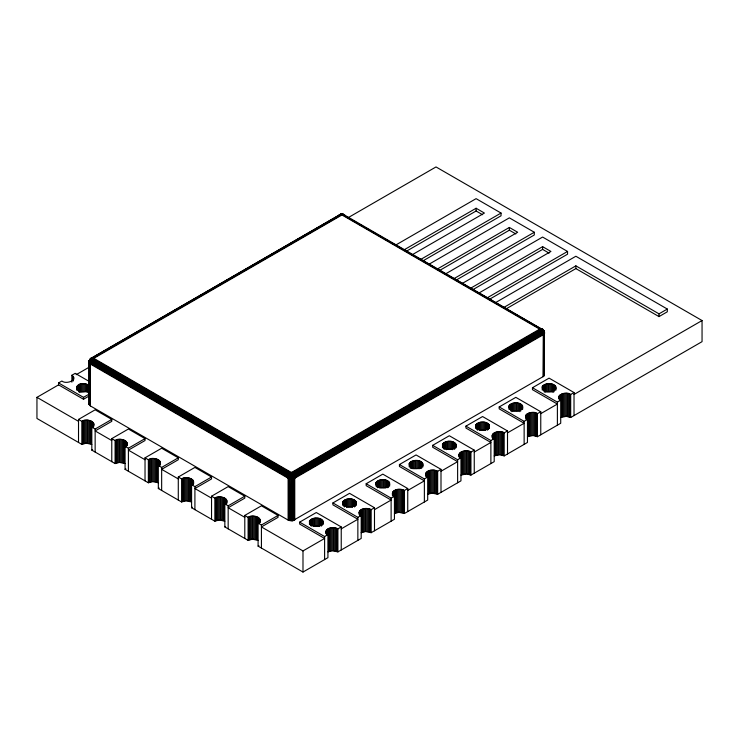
<?xml version="1.0" encoding="UTF-8"?>
<svg xmlns="http://www.w3.org/2000/svg" width="739" height="739" viewBox="0 0 739 739"><rect width="100%" height="100%" fill="white"/><g stroke="black" fill="none" stroke-linecap="round" stroke-linejoin="round"><path stroke-width="1.11" d="M474.253 473.182L474.253 450.134L470.928 452.056C467.039 448.499 454.467 452.573 460.951 457.82L457.626 459.741L432.684 445.34L432.684 447.261L457.626 461.653L440.998 471.26M507.508 453.977L507.508 430.939L504.183 432.86C500.294 429.294 487.722 433.377 494.206 438.615L490.881 440.536L465.939 426.135L465.939 428.057L490.881 442.458L474.253 452.056M343.903 214.541L345.261 216.268L343.903 214.541L342.333 214.763L92.892 358.858L90.832 361.454L90.407 364.078L90.407 405.933L288.108 520.071L292.653 520.773L543.534 376.382L544.366 375.061L544.366 332.735C544.357 330.518 542.02 327.617 539.682 329.132L290.852 472.849L288.884 475.297L288.108 478.216L288.108 520.071M294.759 520.071L294.759 478.216L293.568 474.586L292.007 472.849L93.733 358.313C91.387 356.78 89.059 359.708 89.049 361.916L89.049 404.251L90.407 405.933M544.227 375.532L544.227 333.677C544.237 331.22 541.271 329.936 540.172 328.994C543.285 328.365 546.13 333.095 543.008 334.896L294.759 478.216L291.84 479.001L288.108 478.216L90.407 364.078C87.923 362.794 89.29 359.376 91.165 358.221L339.848 214.652L341.778 214.134L542.805 329.853C547.331 337.926 542.814 328.319 539.682 329.132L341.621 214.763L340.273 214.486L339.099 215.243L341.132 214.208L344.125 214.652L344.531 214.892L339.848 214.652M543.008 376.751L543.276 334.231L542.084 331.248L539.682 329.132C542.786 326.601 543.35 333.067 541.521 330.25C541.262 327.783 543.008 329.188 543.692 331.127L544.227 332.273L543.941 331.82C542.879 328.652 542.075 327.728 541.816 331.266L293.568 474.586L291.434 472.461L289.365 474.771L288.108 478.216M89.049 362.396L89.207 360.872L90.527 359.052C86.112 367.699 90.638 357.343 93.733 358.313C91.497 356.327 87.756 360.955 90.851 361.898L288.552 476.036C289.762 477.459 295.969 477.449 293.568 474.586M544.227 333.677L544.283 332.051M90.407 364.078L91.599 360.447L93.733 358.313C91.313 356.614 87.599 361.112 90.611 362.646L288.312 476.784L292.044 477.449L294.556 476.784L542.805 333.465C545.696 331.959 542.712 328.144 540.255 328.855L342.554 214.716C339.515 214.587 342.961 213.626 344.143 214.679L340.845 214.569L90.611 359.034L89.049 361.916M294.759 478.216L294.316 476.036L542.565 332.716C545.761 331.682 541.789 327.756 539.682 329.132L542.306 331.072L543.618 333.963L543.534 376.382M294.131 520.376L294.131 478.521L294.704 477.523L542.962 334.194C545.437 333.529 543.793 330.333 542.463 329.178M540.819 328.707L540.966 330L292.57 473.348L294.316 476.036M288.552 476.036L289.3 474.586L90.805 359.902L90.648 359.034L93.188 358.258L93.733 358.313L90.823 360.761L89.881 363.218L89.881 405.572M290.215 520.773L290.215 478.918L291.434 472.461L293.272 474.872L294.187 478.013L294.131 478.521L291.434 472.461L289.67 474.909L288.737 478.521L288.737 520.376M289.448 520.616L289.448 478.761L291.434 472.461L293.42 478.761L293.42 520.616M89.474 405.157L89.474 363.302L90.962 360.105L93.733 358.313C91.645 356.965 88.504 362.35 89.317 360.558M90.454 359.597L89.474 363.302M340.633 214.328C342.619 213.58 341.612 215.511 343.644 214.541L543.257 329.954M289.448 478.761L289.817 475.556L291.434 472.461L292.644 478.438L292.653 520.773M343.792 214.541L341.778 214.134L341.658 214.652L342.434 214.153L344.864 215.252L342.748 214.19L341.981 214.994L340.827 214.282L339.173 215.511L341.039 214.292L343.644 214.541M542.888 332.726L543.008 334.896M91.599 360.447L93.733 358.313C92.652 357.186 90.601 358.544 92.098 359.588M89.188 361.454L90.472 358.849L93.733 358.313L92.606 358.415L92.892 358.858M93.733 358.313C91.248 357.584 88.532 359.967 90.851 361.898M543.941 375.975L543.941 334.12L542.5 330.878L539.682 329.132C541.789 328.763 545.899 331.876 543.193 333.742L542.565 332.716L543.544 330.961L543.156 330.084L542.232 331.977L293.983 475.297L291.923 475.759L288.884 475.297L91.183 361.159L90.232 359.828L90.648 359.034M91.728 360.013L91.073 359.163L91.396 358.249L93.317 358.119L92.19 358.203L92.172 358.895L290.298 473.348C293.956 474.66 290.889 470.872 289.66 474.29L289.3 474.586M342.462 214.319C342 215.622 340.005 213.229 339.099 215.243M343.321 214.439L342.212 214.716L342.748 214.19M89.964 360.105L91.008 358.406L93.234 358.184M339.737 215.021C340.023 214.883 339.922 215.659 340.587 215.058M541.262 329.686L540.652 328.91L539.682 329.132L541.752 329.973M294.63 477.8L288.737 478.521L288.155 477.523L90.454 363.376L90.611 361.962M541.733 330.795L539.682 329.132L542.297 330.121M338.702 216.268L338.859 215.714M89.678 360.918C89.28 359.2 93.807 358.424 92.615 358.341M89.29 385.407C72.958 377.453 72.958 398.025 89.28 390.072M442.495 444.287C441.968 450.661 453.358 450.984 456.129 446.393C456.656 440.019 445.257 439.687 442.495 444.287L442.495 447.742M475.75 425.082C475.223 431.456 486.613 431.788 489.384 427.188C489.911 420.824 478.521 420.491 475.75 425.082L475.75 428.537M509.005 405.887C508.478 412.26 519.868 412.584 522.639 407.993C523.166 401.619 511.776 401.295 509.005 405.887L509.005 409.341M540.763 434.781L540.763 411.743L537.438 413.655C533.549 410.099 520.977 414.173 527.461 419.419L524.136 421.341L499.194 406.94L499.194 408.861L524.136 423.262L507.508 432.86M542.26 386.682C541.733 393.056 553.123 393.388 555.894 388.797C556.421 382.423 545.031 382.091 542.26 386.682L542.26 390.137M574.018 415.577L574.018 392.538L570.693 394.46C566.804 390.903 554.232 394.977 560.716 400.215L557.391 402.136L532.449 387.735L532.449 389.656L557.391 404.057L540.763 413.655M91.396 360.475L90.832 361.454M309.475 521.078C308.948 527.452 320.338 527.785 323.109 523.194C323.636 516.82 312.237 516.487 309.475 521.078L309.475 524.542M325.89 533.687C324.837 527.341 333.862 526.482 337.908 528.856L341.233 526.935L341.233 549.973M342.73 501.883C342.203 508.256 353.593 508.58 356.364 503.989C356.891 497.615 345.492 497.292 342.73 501.883L342.73 505.337M359.145 514.483C358.092 508.136 367.117 507.277 371.163 509.661L374.488 507.739L374.488 530.778M375.985 482.687C375.458 489.052 386.848 489.384 389.619 484.793C390.146 478.419 378.747 478.087 375.985 482.687L375.985 486.142M392.4 495.287C391.347 488.941 400.372 488.082 404.418 490.456L407.743 488.534L407.743 511.573M409.24 463.482C408.713 469.856 420.103 470.189 422.874 465.588C423.401 459.215 412.002 458.891 409.24 463.482L409.24 466.937M425.655 476.082C424.602 469.736 433.627 468.877 437.673 471.26L440.998 469.339L440.998 492.377M544.153 331.728L542.759 329.797L540.255 328.855M291.84 520.856L292.081 478.502L291.434 472.461L291.027 520.856M543.488 330.213L542.962 330.416L542.232 329.031L542.805 329.853M90.315 362.978L89.188 361.519L90.232 359.828M340.661 214.763C341.594 213.331 342.841 215.539 340.993 214.245M293.42 478.761L293.706 478.188M89.225 360.992L90.721 358.812M89.188 404.713L89.17 361.195M339.321 215.197L342.508 214.181M90.611 358.655L91.46 358.046M288.672 476.313L288.413 477.357L291.508 478.013L294.565 477.302L294.288 476.267M293.189 478.336L292.653 478.918L292.081 478.502M93.197 358.461L90.435 360.318L90.047 359.681M89.373 395.873L83.507 399.263L58.566 384.862L58.566 382.941L61.891 381.019C65.78 384.576 78.352 380.502 71.868 375.264L75.193 373.343L89.16 381.407M90.694 358.72L92.384 357.999M291.434 472.461L291.508 478.53L291.027 479.001L290.362 478.456M340.845 214.569C341.88 213.571 342.416 215.668 341.547 214.19M540.163 329.335L540.625 329.594M125.076 463.575L119.469 462.402L115.099 463.575L91.821 450.134L92.606 449.598M158.331 482.779L152.724 481.597L148.354 482.779L125.076 469.339L125.861 468.794M191.586 501.975L185.979 500.802L181.609 501.975L158.331 488.534L159.116 487.989M224.841 521.18L219.234 519.997L214.864 521.18L191.586 507.739L192.371 507.194M258.096 540.375L252.489 539.202L248.119 540.375L224.841 526.935L225.635 526.39M327.931 528.856L327.931 557.659L302.99 572.06L258.096 546.139L258.89 545.594M90.454 363.376L89.881 363.708L89.354 362.627M342.305 214.476L340.319 214.541L90.851 358.572L92.079 358.433M93.151 358.036L341.4 214.716L342.684 214.679M91.821 444.379L86.214 443.197L81.844 444.379L36.95 418.459L36.95 397.342L58.566 384.862M76.172 374.691L88.883 367.357M348.669 217.368L436.01 166.94L702.05 320.541L702.05 341.658L570.693 417.498L566.323 416.325L560.716 417.498M58.566 382.941L83.507 397.342L89.373 393.952M78.519 442.458L78.519 419.419L95.146 409.822L111.774 419.419L111.774 421.341L95.146 430.939L111.774 440.536M396.289 244.729L476.101 198.652L501.042 213.054L501.042 215.797L422.856 260.941M403.54 250.151L476.101 208.25L484.414 213.054L412.168 254.77M78.519 419.419L81.844 421.341C85.733 417.775 98.305 421.858 91.821 427.096L95.146 429.017L111.774 419.419M406.515 251.168L476.101 210.994L482.567 214.726M420.87 259.343L501.042 213.054M111.774 461.663L111.774 438.615L128.401 429.017L145.029 438.615L145.029 440.536L128.401 450.134L145.029 459.741M429.183 264.137L509.356 217.857L534.297 232.249L534.297 234.993L456.111 280.136M437.109 269.162L509.356 227.455L517.669 232.249L445.423 273.966M111.774 438.615L115.099 440.536C118.988 436.98 131.56 441.054 125.076 446.301L128.401 448.222L145.029 438.615M440.074 270.197L509.356 230.198L515.822 233.93M454.125 278.538L534.297 232.249M145.029 480.858L145.029 457.82L161.656 448.222L178.284 457.82L178.284 459.741L161.656 469.339L178.284 478.937M462.438 283.342L542.611 237.053L567.552 251.454L567.552 254.198L489.366 299.341M470.364 288.367L542.611 246.65L550.924 251.454L478.678 293.171M145.029 457.82L148.354 459.741C152.243 456.175 164.815 460.258 158.331 465.496L161.656 467.417L178.284 457.82M473.329 289.392L542.611 249.394L549.077 253.126M487.38 297.734L567.552 251.454M178.284 500.054L178.284 477.015L194.911 467.417L211.539 477.015L211.539 478.937L194.911 488.534L211.539 498.141M495.693 302.537L575.866 256.248L667.317 309.05L667.317 311.793L659.003 316.597L575.866 268.599L506.584 308.597M503.619 307.563L575.866 265.855L659.003 313.853L667.317 309.05M178.284 477.015L181.609 478.937C185.498 475.371 198.07 479.454 191.586 484.701L194.911 486.613L211.539 477.015M211.539 519.258L211.539 496.22L228.166 486.613L244.794 496.22L244.794 498.141L228.166 507.739L244.794 517.337M211.539 496.22L214.864 498.141C218.753 494.576 231.325 498.659 224.841 503.896L228.166 505.818L244.794 496.22M292.007 472.849L540.255 329.52M293.097 473.93L541.345 330.61M244.794 538.454L244.794 515.416L261.421 505.818L278.049 515.416L278.049 517.337L261.421 526.935L302.99 550.934L324.606 538.454L299.664 524.053L299.664 522.14L316.292 512.533L341.233 526.935M244.794 515.416L248.119 517.337C252.008 513.771 264.58 517.854 258.096 523.092L261.421 525.013L278.049 515.416M341.233 528.856L357.861 519.258L332.919 504.857L332.919 502.936L349.547 493.338L374.488 507.739M374.488 509.661L391.116 500.054L366.174 485.662L366.174 483.74L382.802 474.133L407.743 488.534M407.743 490.456L424.371 480.858L399.429 466.457L399.429 464.535L416.057 454.938L440.998 469.339M432.684 445.34L449.312 435.742L474.253 450.134M465.939 426.135L482.567 416.537L507.508 430.939M499.194 406.94L515.822 397.342L540.763 411.743M532.449 387.735L549.077 378.137L574.018 392.538M299.664 522.14L324.606 536.532L327.931 534.62L326.527 533.456L325.89 531.378M332.919 502.936L357.861 517.337L361.186 515.416L359.782 514.261L359.145 512.182M366.174 483.74L391.116 498.141L394.441 496.22L393.037 495.056L392.4 492.978M399.429 464.535L424.371 478.937L427.696 477.015L426.292 475.861L425.655 473.782M574.018 394.46L702.05 320.541M327.931 551.894L332.301 550.721L337.908 551.894L361.186 538.454L361.186 509.661M361.186 532.699L365.556 531.517L371.163 532.699L394.441 519.258L394.441 490.456M394.441 513.494L398.811 512.321L404.418 513.494L427.696 500.054L427.696 471.26M427.696 494.299L432.066 493.116L437.673 494.299L460.951 480.858L460.951 452.056M460.951 475.094L466.558 473.921L470.928 475.094L494.206 461.663L494.206 432.86M494.206 455.898L499.813 454.725L504.183 455.898L527.461 442.458L527.461 413.655M527.461 436.703L533.068 435.52L537.438 436.703L560.716 423.262L560.716 394.46M343.829 215.502L345.104 215.714M339.894 214.772L341.778 214.134M292.201 473.043L290.686 473.052M292.93 473.819L289.984 473.847M293.263 474.262L289.66 474.29M293.568 474.734L291.48 475.223L289.365 474.771M294.085 475.74L291.489 476.35L288.866 475.787M340.309 214.633L341.279 214.292M342.637 214.449L342.139 214.707L342.129 214.153M92.255 359.006L92.8 358.794M343.543 214.606L342.351 214.19M90.805 359.902L91.359 359.699M91.793 359.339L90.694 359.69M339.607 215.335L340.079 215.178M92.172 358.895L92.735 358.729M91.128 359.348L91.682 359.191M342.841 214.412L343.349 214.347M90.25 359.33L91.073 359.163M92.07 358.664L92.634 358.572L91.571 358.581M91.063 358.969L91.562 358.895M340.753 214.532L341.621 214.486M541.114 328.883L542.703 329.382L543.359 330.85L542.962 330.416M340.587 214.458L341.085 214.43M541.207 328.994L543.008 329.64M542.648 331.525L541.826 329.825L539.682 329.132L541.835 329.363L543.784 330.786M341.289 214.236L342.009 214.689M92.514 357.907L93.271 358.147M540.708 328.984L541.281 329.104M540.237 329.224L540.782 329.372M543.128 330.832L544.015 331.183M541.345 329.335L542.795 330.019M289.291 478.225L288.339 477.856M542.86 331.303L543.765 331.663M541.558 328.929L542.666 329.576M543.618 333.963L543.802 333.187M542.084 331.248L542.657 332.217M93.151 358.711L290.852 472.849M92.07 359.791L289.771 473.93M36.95 397.342L78.519 421.341M543.996 332.116L544.366 333.206M541.364 330.379L540.551 329.659M541.835 329.363L542.795 330.231M90.232 363.477L89.585 362.932M344.115 214.984L344.54 215.151M541.863 329.511L542.74 330.453M289.817 478.364L290.215 478.918M291.508 478.53L291.84 479.001M542.232 331.977L542.565 332.716M543.692 331.127L543.941 331.82M544.227 374.128L544.366 375.061M89.188 362.313L89.188 362.858M89.049 403.771L89.049 404.251M659.003 313.853L659.003 316.597M575.866 265.855L575.866 268.599M570.693 394.46L570.693 417.498M569.751 394.007L569.751 417.045M568.688 393.647L568.688 416.685M567.534 393.407L567.534 416.445M566.323 393.277L566.323 416.325M565.086 393.287L565.086 416.325M563.875 393.407L563.875 416.445M562.721 393.647L562.721 416.685M561.658 394.007L561.658 417.045M559.922 395.005L559.922 399.614M559.312 395.614L559.312 400.224M558.887 396.289L558.887 398.589M557.391 402.136L557.391 425.174M555.894 386.682L555.894 390.137M555.469 386.017L555.469 389.471M554.85 385.407L554.85 390.007M554.065 384.862L554.065 391.772M553.123 384.4L553.123 392.464M552.061 384.049L552.061 392.113M550.906 383.809L550.906 391.873M549.696 383.68L549.696 391.744M548.458 383.68L548.458 391.744M547.248 383.809L547.248 391.873M546.093 384.049L546.093 392.113M545.031 384.4L545.031 392.464M544.089 384.862L544.089 391.772M543.294 385.407L543.294 390.007M542.685 386.017L542.685 389.471M542.611 246.65L542.611 249.394M537.438 413.655L537.438 436.703M536.496 413.203L536.496 436.241M535.433 412.852L535.433 435.89M534.279 412.602L534.279 435.64M533.068 412.482L533.068 435.52M531.831 412.482L531.831 435.52M530.62 412.602L530.62 435.64M529.466 412.852L529.466 435.89M528.403 413.203L528.403 436.241M526.667 414.2L526.667 418.81M526.057 414.819L526.057 419.429M525.632 415.484L525.632 417.784M524.136 421.341L524.136 444.379M522.639 405.887L522.639 409.341M522.214 405.221L522.214 408.676M521.595 404.602L521.595 409.212M520.81 404.057L520.81 410.967M519.868 403.605L519.868 411.669M518.806 403.245L518.806 411.309M517.651 403.004L517.651 411.069M516.441 402.884L516.441 410.949M515.203 402.884L515.203 410.949M513.993 403.004L513.993 411.069M512.838 403.245L512.838 411.309M511.776 403.605L511.776 411.669M510.834 404.057L510.834 410.967M510.039 404.602L510.039 409.212M509.43 405.221L509.43 408.676M509.356 227.455L509.356 230.198M504.183 432.86L504.183 455.898M503.241 432.398L503.241 455.446M502.178 432.047L502.178 455.085M501.024 431.807L501.024 454.845M499.813 431.678L499.813 454.725M498.576 431.678L498.576 454.725M497.365 431.807L497.365 454.845M496.211 432.047L496.211 455.085M495.148 432.398L495.148 455.446M493.412 433.405L493.412 439.16M492.802 434.015L492.802 438.624M492.377 434.68L492.377 436.989M492.165 435.382L492.165 437.691M490.881 440.536L490.881 463.575M489.384 425.082L489.384 428.537M488.959 424.417L488.959 427.872M488.34 423.807L488.34 429.562M487.555 423.262L487.555 430.172M486.613 422.8L486.613 429.71M485.551 422.449L485.551 430.514M484.396 422.2L484.396 430.264M483.186 422.08L483.186 430.144M481.948 422.08L481.948 430.144M480.738 422.2L480.738 430.264M479.583 422.449L479.583 430.514M478.521 422.8L478.521 429.71M477.579 423.262L477.579 430.172M476.784 423.798L476.784 429.562M476.175 424.417L476.175 427.872M476.101 208.25L476.101 210.994M470.928 452.056L470.928 475.094M469.986 451.603L469.986 474.641M468.923 451.243L468.923 474.29M467.769 451.002L467.769 474.041M466.558 450.882L466.558 473.921M465.321 450.882L465.321 473.921M464.11 451.002L464.11 474.041M462.956 451.243L462.956 474.29M461.893 451.603L461.893 474.641M460.157 452.601L460.157 458.365M459.547 453.219L459.547 457.829M459.122 453.885L459.122 456.185M458.91 454.587L458.91 456.887M457.626 459.741L457.626 482.779M456.129 444.287L456.129 447.742M455.704 443.612L455.704 447.077M455.085 443.003L455.085 448.758M454.3 442.458L454.3 449.367M453.358 442.005L453.358 448.915M452.296 441.645L452.296 449.709M451.141 441.405L451.141 449.469M449.931 441.285L449.931 449.349M448.693 441.285L448.693 449.349M447.483 441.405L447.483 449.469M446.328 441.645L446.328 449.709M445.266 442.005L445.266 448.915M444.324 442.458L444.324 449.367M443.529 443.003L443.529 448.758M442.92 443.612L442.92 447.077M437.673 471.26L437.673 494.299M436.731 470.798L436.731 493.837M435.668 470.447L435.668 493.486M434.514 470.207L434.514 493.246M433.303 470.078L433.303 493.116M432.066 470.078L432.066 493.116M430.855 470.207L430.855 493.246M429.701 470.447L429.701 493.486M428.638 470.798L428.638 493.837M426.902 471.805L426.902 477.56M426.292 472.415L426.292 477.024M425.867 473.08L425.867 475.389M424.371 478.937L424.371 501.975M422.874 463.482L422.874 466.937M422.449 462.817L422.449 466.272M421.84 462.198L421.84 467.963M421.045 461.653L421.045 468.572M420.103 461.201L420.103 468.11M419.041 460.85L419.041 468.914M417.886 460.6L417.886 468.665M416.676 460.48L416.676 468.544M415.438 460.48L415.438 468.544M414.228 460.6L414.228 468.665M413.073 460.85L413.073 468.914M412.011 461.201L412.011 468.11M411.069 461.653L411.069 468.572M410.274 462.198L410.274 467.963M409.665 462.817L409.665 466.272M404.418 490.456L404.418 513.494M403.476 490.003L403.476 513.042M402.413 489.643L402.413 512.681M401.259 489.403L401.259 512.441M400.048 489.283L400.048 512.321M398.811 489.283L398.811 512.321M397.6 489.403L397.6 512.441M396.446 489.643L396.446 512.681M395.383 490.003L395.383 513.042M393.647 491.001L393.647 496.765M393.037 491.62L393.037 496.22M392.612 492.285L392.612 494.585M391.116 498.141L391.116 521.18M389.619 482.687L389.619 486.142M389.194 482.013L389.194 485.468M388.585 481.403L388.585 487.158M387.79 480.858L387.79 487.768M386.848 480.405L386.848 487.315M385.786 480.045L385.786 488.109M384.631 479.805L384.631 487.869M383.421 479.676L383.421 487.74M382.183 479.676L382.183 487.74M380.973 479.805L380.973 487.869M379.818 480.045L379.818 488.109M378.756 480.405L378.756 487.315M377.814 480.858L377.814 487.768M377.019 481.403L377.019 487.158M376.41 482.013L376.41 485.468M371.163 509.661L371.163 532.699M370.221 509.199L370.221 532.237M369.158 508.848L369.158 531.886M368.004 508.598L368.004 531.646M366.793 508.478L366.793 531.517M365.556 508.478L365.556 531.517M364.345 508.598L364.345 531.646M363.191 508.848L363.191 531.886M362.128 509.199L362.128 532.237M360.392 510.196L360.392 515.961M359.782 510.815L359.782 515.425M359.357 511.48L359.357 513.79M357.861 517.337L357.861 540.375M356.364 501.883L356.364 505.337M355.939 501.218L355.939 504.672M355.33 500.599L355.33 506.363M354.535 500.054L354.535 506.972M353.593 499.601L353.593 506.511M352.531 499.25L352.531 507.305M351.376 499.001L351.376 507.065M350.166 498.88L350.166 506.945M348.928 498.88L348.928 506.945M347.718 499.001L347.718 507.065M346.563 499.25L346.563 507.305M345.501 499.601L345.501 506.511M344.559 500.054L344.559 506.972M343.764 500.599L343.764 506.363M343.155 501.218L343.155 504.672M337.908 528.856L337.908 551.894M336.966 528.403L336.966 551.442M335.903 528.043L335.903 551.082M334.749 527.803L334.749 550.841M333.538 527.683L333.538 550.721M332.301 527.683L332.301 550.721M331.09 527.803L331.09 550.841M329.936 528.043L329.936 551.082M328.873 528.403L328.873 551.442M327.137 529.401L327.137 535.156M326.527 530.011L326.527 534.62M326.102 530.685L326.102 532.985M324.606 536.532L324.606 559.58M323.109 521.078L323.109 524.542M322.684 520.413L322.684 523.868M322.075 519.803L322.075 525.558M321.28 519.258L321.28 526.168M320.338 518.796L320.338 525.715M319.276 518.445L319.276 526.51M318.121 518.205L318.121 526.27M316.911 518.076L316.911 526.14M315.673 518.076L315.673 526.14M314.463 518.205L314.463 526.27M313.308 518.445L313.308 526.51M312.246 518.796L312.246 525.715M311.304 519.258L311.304 526.168M310.509 519.803L310.509 525.558M309.9 520.413L309.9 523.868M302.99 550.934L302.99 572.06M261.421 525.013L261.421 548.061M260.137 519.859L260.137 522.168M259.925 519.166L259.925 522.621M259.5 518.492L259.5 523.101M258.89 517.882L258.89 523.637M258.096 517.337L258.096 546.139M257.154 516.884L257.154 539.923M256.091 516.524L256.091 539.562M254.937 516.284L254.937 539.322M253.717 516.164L253.717 539.202M252.489 516.164L252.489 539.202M251.278 516.284L251.278 539.322M250.124 516.524L250.124 539.562M249.061 516.884L249.061 539.923M248.119 517.337L248.119 540.375M228.166 505.818L228.166 528.856M226.882 500.663L226.882 502.963M226.67 499.961L226.67 503.416M226.245 499.296L226.245 503.906M225.635 498.677L225.635 504.441M224.841 498.141L224.841 526.935M223.899 497.68L223.899 520.718M222.836 497.329L222.836 520.367M221.682 497.079L221.682 520.127M220.462 496.959L220.462 519.997M219.234 496.959L219.234 519.997M218.023 497.079L218.023 520.127M216.869 497.329L216.869 520.367M215.806 497.68L215.806 520.718M214.864 498.141L214.864 521.18M194.911 486.613L194.911 509.661M193.627 481.459L193.627 483.768M193.415 480.766L193.415 484.221M192.99 480.101L192.99 484.701M192.38 479.482L192.38 485.246M191.586 478.937L191.586 507.739M190.644 478.484L190.644 501.522M189.581 478.124L189.581 501.162M188.427 477.884L188.427 500.922M187.207 477.764L187.207 500.802M185.979 477.764L185.979 500.802M184.768 477.884L184.768 500.922M183.614 478.124L183.614 501.162M182.551 478.484L182.551 501.522M181.609 478.937L181.609 501.975M161.656 467.417L161.656 490.456M160.372 462.263L160.372 464.563M160.16 461.561L160.16 465.016M159.735 460.896L159.735 465.505M159.125 460.286L159.125 466.041M158.331 459.741L158.331 488.534M157.389 459.279L157.389 482.318M156.326 458.928L156.326 481.967M155.172 458.688L155.172 481.726M153.952 458.559L153.952 481.597M152.724 458.559L152.724 481.597M151.513 458.679L151.513 481.726M150.359 458.928L150.359 481.967M149.296 459.279L149.296 482.318M148.354 459.741L148.354 482.779M128.401 448.222L128.401 471.26M127.117 443.067L127.117 445.368M126.905 442.365L126.905 445.82M126.48 441.7L126.48 446.301M125.87 441.081L125.87 446.846M125.076 440.536L125.076 469.339M124.134 440.084L124.134 463.122M123.071 439.723L123.071 462.762M121.917 439.483L121.917 462.522M120.697 439.363L120.697 462.402M119.469 439.363L119.469 462.402M118.258 439.483L118.258 462.522M117.104 439.723L117.104 462.762M116.041 440.084L116.041 463.122M115.099 440.536L115.099 463.575M95.146 429.017L95.146 452.056M93.862 423.863L93.862 426.172M93.65 423.161L93.65 425.47M93.225 422.496L93.225 427.105M92.615 421.886L92.615 427.641M91.821 421.341L91.821 450.134M90.879 420.879L90.879 443.927M89.816 420.528L89.816 443.566M88.662 420.288L88.662 443.326M88.495 384.862L88.495 391.772M87.553 384.4L87.553 392.464M87.442 420.158L87.442 443.197M86.491 384.049L86.491 392.113M86.214 420.158L86.214 443.197M85.336 383.809L85.336 391.873M85.003 420.288L85.003 443.326M84.117 383.68L84.117 391.744M83.849 420.528L83.849 443.566M83.507 397.342L83.507 399.263M82.888 383.68L82.888 391.744M82.786 420.879L82.786 443.927M81.844 421.341L81.844 444.379M81.678 383.809L81.678 391.873M80.523 384.049L80.523 392.113M79.461 384.4L79.461 392.464M78.519 384.862L78.519 391.772M77.724 385.407L77.724 390.007M77.115 386.017L77.115 389.471M76.69 386.682L76.69 390.137M73.697 377.084L73.697 379.393M73.272 376.419L73.272 381.028M72.662 375.8L72.662 380.409M71.868 375.264L71.868 382.174M540.791 329.132L540.237 329.104L540.791 329.132"/></g></svg>
